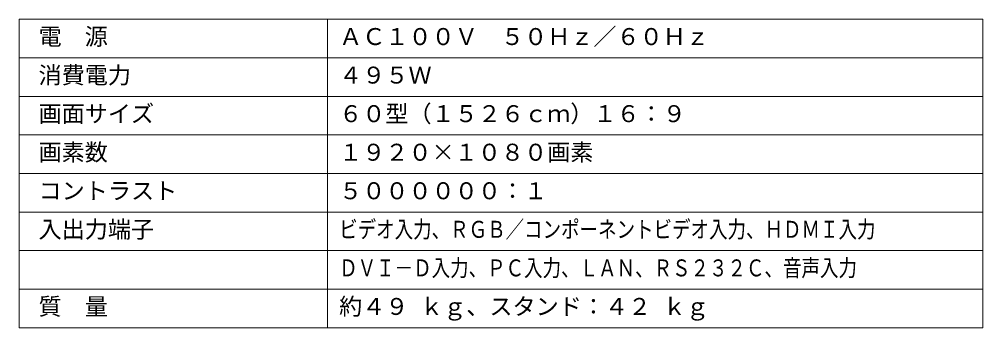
# Model space of a CAD drawing. Units: millimetres, scale not verified. Extents: x -63 to 62, y -116 to 117.
# Drawn here: x -63 to 62, y -116.5 to -76.5 of the extents above; entities that cross this region are included whole.
import ezdxf
from ezdxf.enums import TextEntityAlignment as Align

# ---------------------------------------------------------------- set-up
doc = ezdxf.new("R2010")
doc.units = ezdxf.units.MM
doc.header["$LTSCALE"] = 0.125
doc.layers.add('0-1_WAKU', color=1, linetype='Continuous', lineweight=18)
doc.layers.add('0-2_MOJI1', color=7, linetype='Continuous')
doc.styles.add('ＭＳ ゴシック', font='')
doc.styles.get('ＭＳ ゴシック').set_extended_font_data('MS Gothic')

msp = doc.modelspace()

# ---------------------------------------------------------------- linework, layer by layer
at = {"layer": '0-1_WAKU', "color": 4}
for p, q in [((-62.9922, -76.4919), (62.0078, -76.4919)), ((-62.9922, -76.4919), (-62.9922, -116.4919)), ((-22.9922, -76.4919), (-22.9922, -116.4919)), ((62.0078, -76.4919), (62.0078, -116.4919)), ((62.0078, -116.4919), (-62.9922, -116.4919))]:
    msp.add_line(p, q, dxfattribs=at)
at = {"layer": '0-1_WAKU'}
for p, q in [((-62.9922, -81.4919), (62.0078, -81.4919)), ((-62.9922, -86.4919), (62.0078, -86.4919)), ((-62.9922, -91.4919), (62.0078, -91.4919)), ((-62.9922, -96.4919), (62.0078, -96.4919)), ((-62.9922, -101.4919), (62.0078, -101.4919)), ((-62.9922, -106.4919), (62.0078, -106.4919)), ((-62.9922, -111.4919), (62.0078, -111.4919))]:
    msp.add_line(p, q, dxfattribs=at)

# ---------------------------------------------------------------- texts
at = {"layer": '0-2_MOJI1', "style": 'ＭＳ ゴシック'}
for s, p in [('電  源', (-60.4922, -80.4919)), ('ＡＣ１００Ｖ\u3000５０Ｈｚ／６０Ｈｚ', (-21.4922, -80.4919)), ('消費電力', (-60.4922, -85.4919)), ('４９５Ｗ', (-21.4922, -85.4919)), ('画面サイズ', (-60.4922, -90.4919)), ('６０型（１５２６ｃｍ）１６：９', (-21.4922, -90.4919)), ('画素数', (-60.4922, -95.4919)), ('１９２０×１０８０画素', (-21.4922, -95.4919)), ('コントラスト', (-60.4922, -100.4919)), ('５００００００：１', (-21.4922, -100.4919)), ('入出力端子', (-60.4922, -105.4919)), ('質\u3000量', (-60.4922, -115.4919)), ('約４９ ｋｇ、スタンド：４２ ｋｇ', (-21.4922, -115.4919))]:
    msp.add_text(s, height=2.199, dxfattribs=at).set_placement(p, align=Align.BOTTOM_LEFT)
at = {"layer": '0-2_MOJI1', "style": 'ＭＳ ゴシック', "width": 0.8}
for s, p in [('ビデオ入力、ＲＧＢ／コンポーネントビデオ入力、ＨＤＭＩ入力', (-21.4922, -105.4919)), ('ＤＶＩ－Ｄ入力、ＰＣ入力、ＬＡＮ、ＲＳ２３２Ｃ、音声入力', (-21.4922, -110.4919))]:
    msp.add_text(s, height=2.199, dxfattribs=at).set_placement(p, align=Align.BOTTOM_LEFT)

doc.saveas('drawing.dxf')
